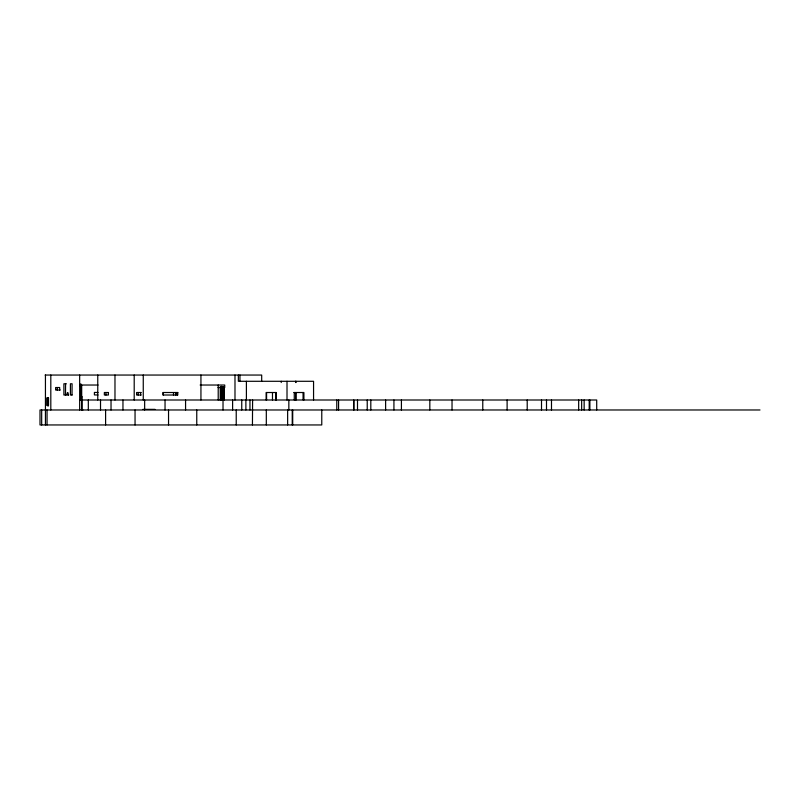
<?xml version="1.0" encoding="UTF-8"?>
<svg xmlns="http://www.w3.org/2000/svg" width="800" height="800" viewBox="0 0 800 800"><rect width="100%" height="100%" fill="white"/><g stroke="black" fill="none" stroke-linecap="round" stroke-linejoin="round"><path stroke-width="1.2" d="M81.7 400.18L82.03 396.5M82.1 409.98L82.91 409.98M45.13 375.05L261.69 375.05L261.69 381.29M66.33 383.78L63.89 383.78L63.89 395.01L66.33 395.01M79.66 385.03L98.06 385.03M200.14 385.03L224.73 385.03L224.73 387.52L218.04 387.52M80.44 386.69L81.27 386.69L81.27 400M223.63 386.9L220.24 386.9L220.24 400.26M221.58 388.77L223.98 388.77M60.26 390.02L55.63 390.02L55.63 387.52L59.66 387.52L59.66 390.02M141.22 392.51L136.6 392.51L136.6 395.01L141.22 395.01M293.82 392.51L303.88 392.51L303.88 400M68.59 395.01L66.98 395.01A2.5 0.67 -90 0 1 67.66 392.51A2.5 0.67 -90 0 1 68.33 395.01M72.09 395.01L70.42 395.01L70.42 383.78L72.09 383.78L72.02 395.01M79.66 400L596.71 400L596.71 409.98M142.93 409.36L155.03 409.36M760 409.98L40 409.98L40 424.95L321.77 424.95L321.77 409.98M98.02 392.49L94.4 392.43L94.4 394.92L98.02 394.99M80.77 386.69L80.8 400.18M81.69 385.03L81.71 409.98M589.88 400L589.88 409.98M589.2 400L589.2 409.98M584.15 400L584.15 409.98M581.65 400L581.65 409.98M578.67 400L578.67 409.98M551.49 400L551.49 409.98M546.5 400L546.5 409.98M541.51 400L541.51 409.98M527.21 400L527.21 409.98M507.11 400L507.11 409.98M482.77 400L482.77 409.98M452.03 400L452.03 409.98M429.83 400L429.83 409.98M401.42 400L401.42 409.98M393.93 400L393.93 409.98M385.62 400L385.62 409.98M370.81 400L370.81 409.98M367.23 400L367.23 409.98M357.5 400L357.5 409.98M338.58 400L338.58 409.98M336.78 400L336.78 409.98M313.56 400L313.56 381.29L238.35 381.29L238.35 375.05M303.43 392.51L303.43 400M303.24 392.51L303.24 400M295.98 381.29L295.98 382.53M295.98 392.51L295.98 400M295.66 381.29L295.66 382.53M295.66 392.51L295.66 400M294.27 392.51L294.27 400M292.71 409.98L292.71 424.95M292.24 409.98L292.24 424.95M288.84 400L288.84 409.98M287.64 409.98L287.64 424.95M287.01 381.29L287.01 400M281.23 381.29L281.23 382.53M276.2 400L276.2 392.51L266.14 392.51L266.14 400M275.75 392.51L275.75 400M272.48 392.51L272.48 400M266.58 392.51L266.58 400M266.31 409.98L266.31 424.95M252.6 400L252.44 424.95M249.96 400L249.96 409.98M246.4 381.29L246.4 400M245.88 400L245.88 409.98M241.75 400L241.75 409.98M239.95 375.05L239.95 381.29M236.23 409.98L236.23 424.95M234.99 375.05L234.99 400M232.61 400L232.61 409.98M224.13 387.52L224.13 400M223.68 387.52L223.68 400M223.02 400L223.02 409.98M222.92 386.9L222.92 400.26M222.48 386.9L222.48 400.26M222.04 386.9L222.04 400.26M221.84 386.9L221.84 400.26M221.28 386.28L221.28 400M218.21 385.03L218.21 400M200.94 375.05L200.94 400M196.76 409.98L196.76 424.95M185.57 400L185.57 409.98M177.33 392.51L177.33 395.01M177.23 392.51L177.23 395.01M175.63 392.51L175.63 395.01M173.5 392.51L173.5 395.01M168.54 409.98L168.54 424.95M165.04 400L165.04 409.98M163.36 392.51L163.36 395.01M144.65 400L144.65 409.98M143.26 375.05L143.26 400M140.63 392.51L140.63 395.01M138.2 392.51L138.2 395.01M135.05 409.98L135.05 424.95M134.2 375.05L134.2 400M122.96 400L122.96 409.98M114.98 375.05L114.98 400M111.03 400L111.03 409.98M105.96 392.51L105.96 395.01M105.6 409.98L105.6 424.95M100.52 400L100.52 409.98M97.76 375.05L97.76 400M88.32 400L88.32 409.98M81.94 400L81.94 409.98M80.82 383.78L80.82 400M79.66 375.05L79.66 409.98M65.57 383.78L65.49 395.01M57.24 387.52L57.24 390.02M50.81 375.05L50.81 409.98M48.33 397.92L48.33 405.41M48.05 397.5L48.05 406.24M47.05 409.98L47.05 424.95M45.44 375.05L45.44 424.95M41.67 409.98L41.67 424.95M108.38 392.51L104.35 392.51L104.35 395.01L108.38 395.01L108.38 392.51M177.78 392.51L162.92 392.51L162.92 395.01L177.78 395.01L177.78 392.51M48.52 397.92L46.73 397.92L46.73 405.41L48.52 405.41L48.52 397.92M353.78 409.98L353.78 400L353.76 409.98"/></g></svg>
